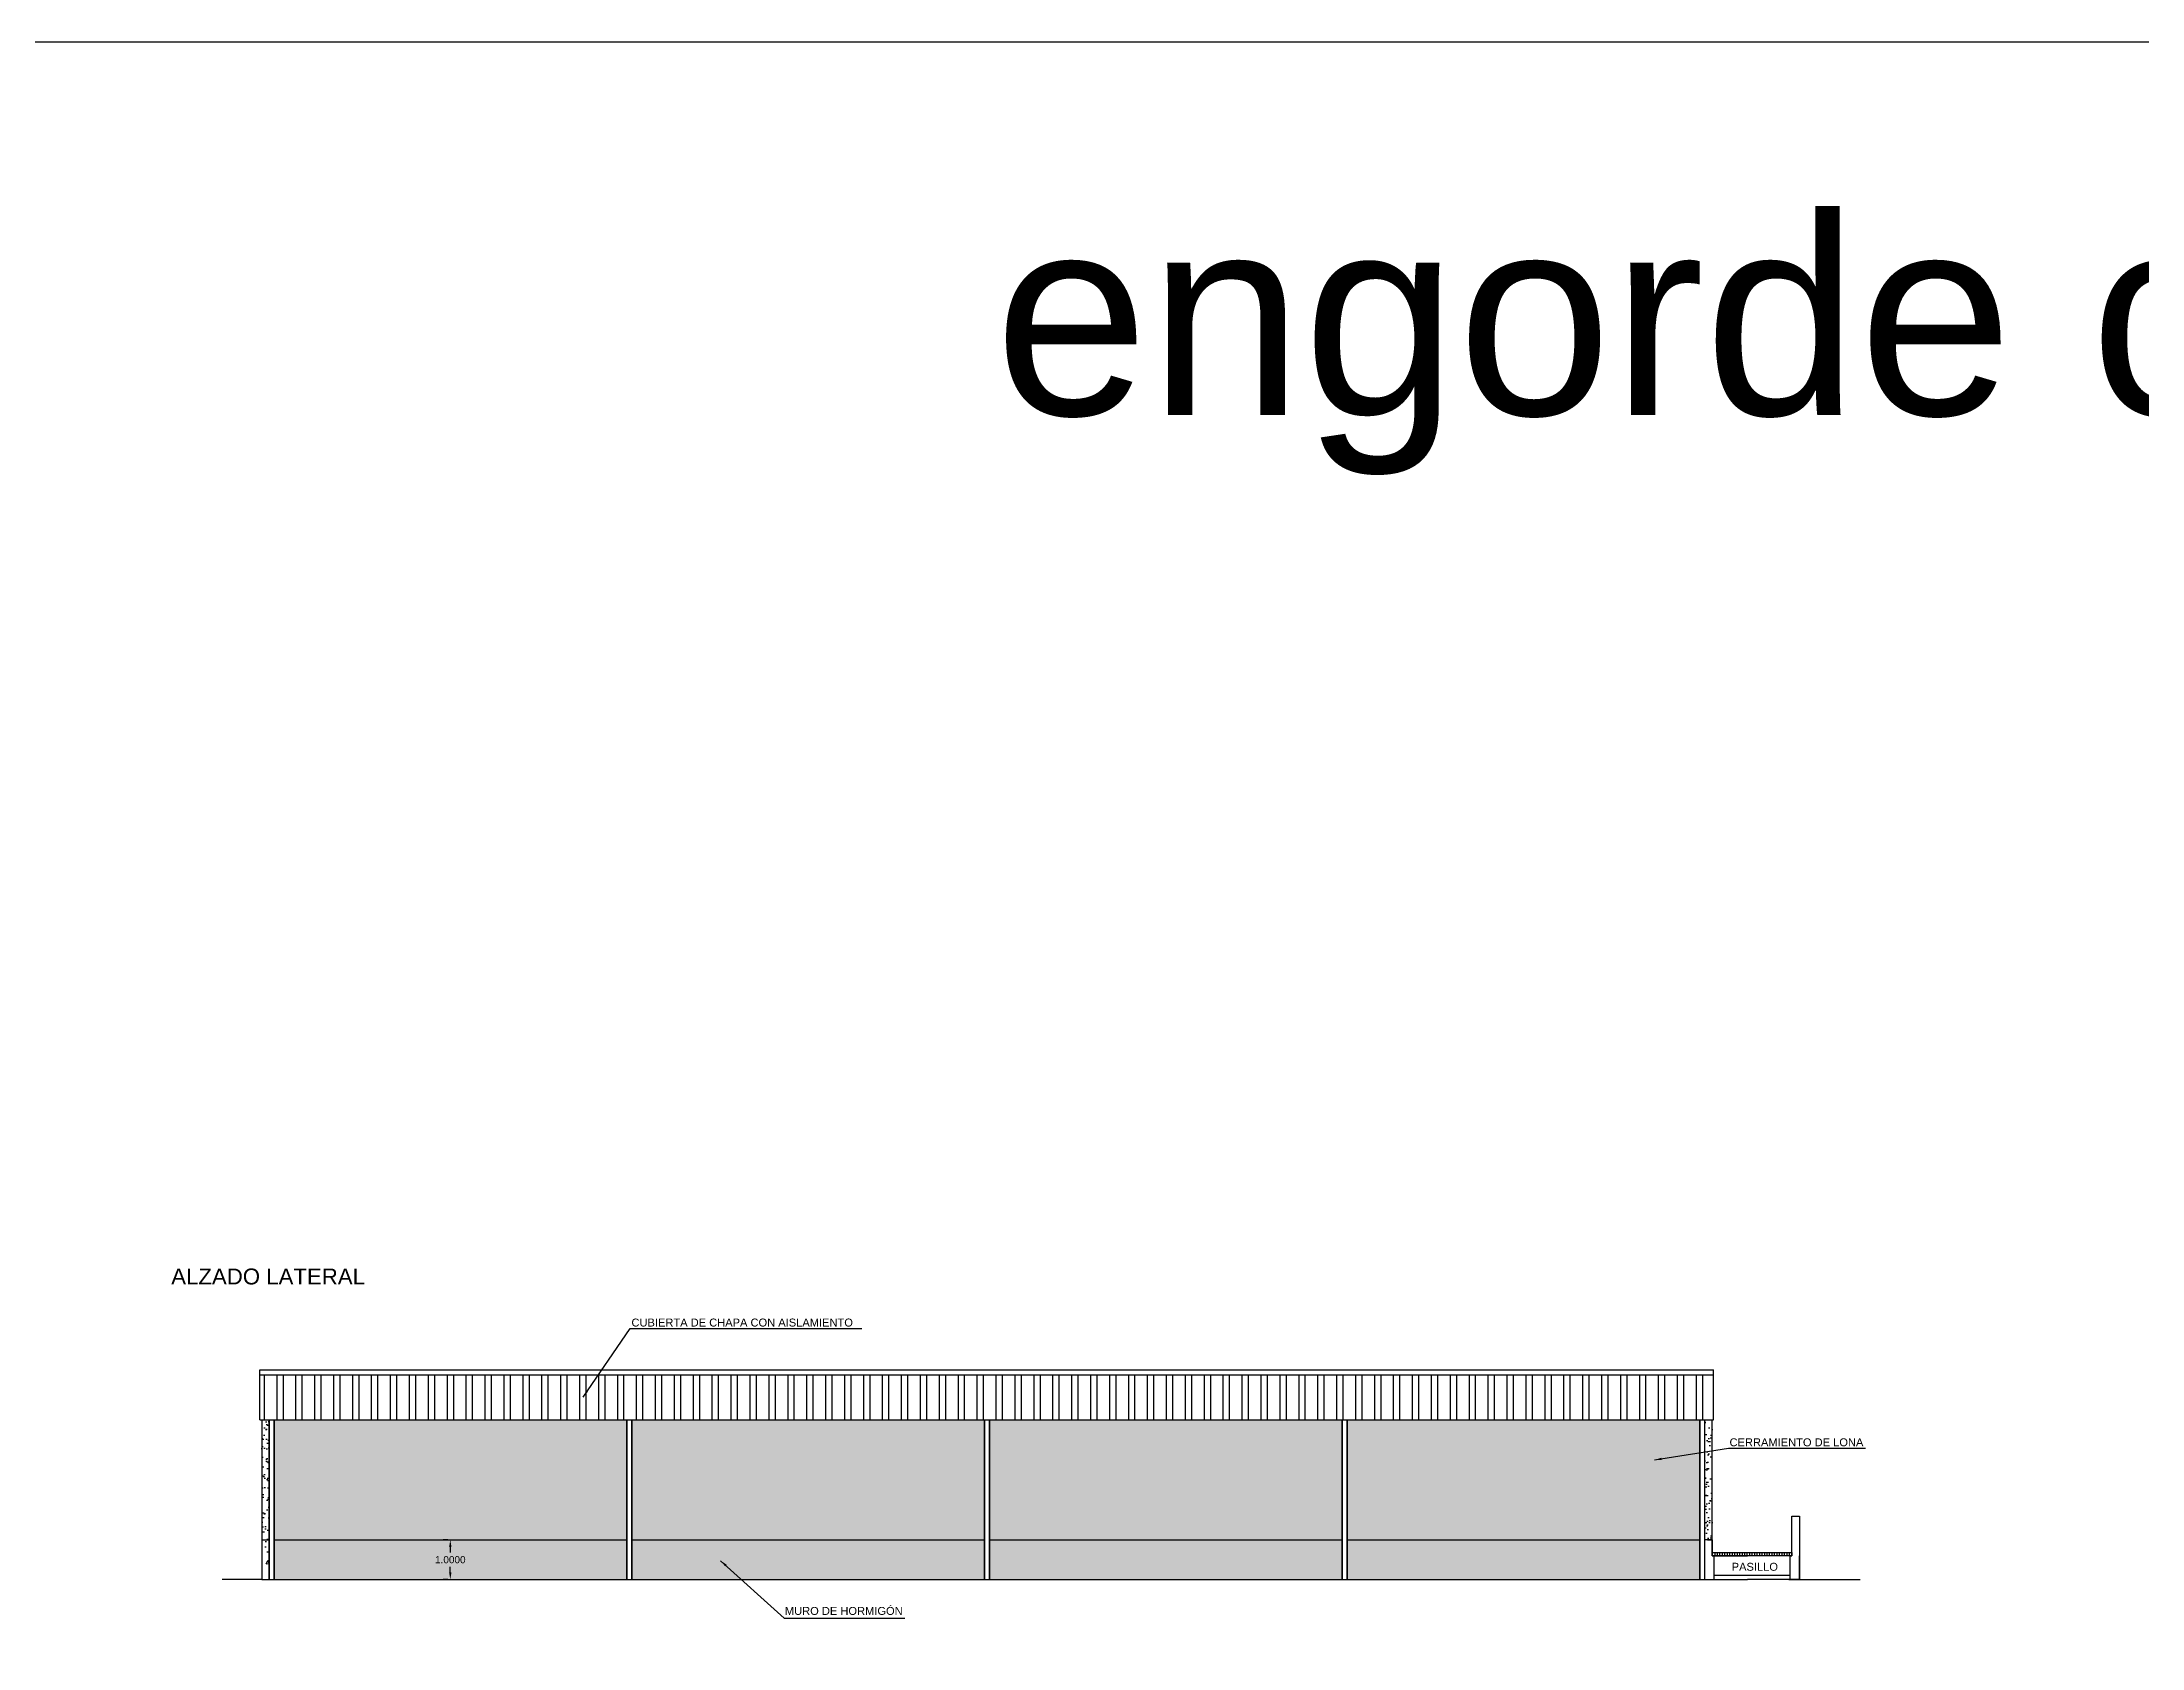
# Model space of a CAD drawing. Header units: inches. Extents: x 96 to 270, y 52 to 127.
# Drawn here: x 148.8 to 201.7, y 86.8 to 127.2 of the extents above; entities that cross this region are included whole.
import ezdxf

# ---------------------------------------------------------------- set-up
doc = ezdxf.new("R2010")
doc.units = ezdxf.units.IN
doc.header["$MEASUREMENT"] = 0
for name, color, linetype in [('CIMENTACIÓN OSCAR', 7, 'Continuous'), ('COTAS', 7, 'Continuous'), ('NORMALCADA', 7, 'Continuous')]:
    doc.layers.add(name, color=color, linetype=linetype)
doc.styles.get("Standard").update_dxf_attribs({"font": 'arial.ttf'})
doc.dimstyles.get("Standard").update_dxf_attribs({"dimtxt": 0.18, "dimasz": 0.18, "dimexe": 0.18, "dimexo": 0.0625, "dimgap": 0.09, "dimtad": 0, "dimtih": 1, "dimtoh": 1, "dimdec": 4, "dimzin": 0, "dimdsep": 46, "dimtxsty": 'Standard', "dimcen": 0.09, "dimadec": 0, "dimazin": 0, "dimtfac": 1, "dimtdec": 4, "dimtofl": 0, "dimtmove": 0, "dimatfit": 3, "dimfxl": 0, "dimtolj": 1, "dimtzin": 0, "dimarcsym": 0})
pattern_1 = [(95, (-361.9678, -406.6176), (0.70047325, 0.5877669), [0.09525, -1.04775]), (40, (-361.9678, -406.6176), (-0.8000894, 0.550885), [0.0762, -0.8382]), (145.451, (-361.9094, -406.5686), (-0.0996108, 1.1386512), [0.08095, -0.89045]), (91.1842, (-362.1474, -406.438), (1.1070512, 0.809767), [0.142875, -1.571625]), (141.6356, (-362.0551, -406.3705), (-0.0354307, 1.7141322), [0.121425, -1.335675]), (36.184, (-362.1474, -406.438), (-0.0354279, 1.714132), [0.1143, -1.2573]), (66, (-362.0127, -406.3931), (0.89760276, 0.17447634), [0.09525, -1.04775]), (11, (-362.0127, -406.3931), (-0.4326996, 0.869706), [0.0762, -0.8382]), (116.4514, (-361.9379, -406.3785), (0.4649002, 1.0441823), [0.08095, -0.89045]), (82.5, (-361.96778, -406.61758), (-0.28802735, 0.30986707), [0, -0.82804, 0, -0.8509, 0, -0.841375]), (52.5, (-361.9678, -406.6176), (-0.11794864, 0.590435), [0, -0.48514, 0, -0.80899, 0, -0.320675]), (12.5, (-362.16804, -406.81784), (0.49963932, 0.45913098), [0, -0.3175, 0, -0.9906, 0, -1.31445]), (2.5, (-362.25784, -406.90764), (0.4338195, 0.61361196), [0, -0.41275, 0, -0.65786, 0, -0.93345])]

# ---------------------------------------------------------------- blocks, each defined once
blk = doc.blocks.new('*D28')
at = {"layer": 'CIMENTACIÓN OSCAR', "color": 0, "lineweight": -2}
for p, q in [((159.062, 89.492), (158.944, 89.492)), ((159.124, 89.312), (159.124, 89.173)), ((159.124, 88.672), (159.124, 88.81)), ((159.062, 88.492), (158.944, 88.492))]:
    blk.add_line(p, q, dxfattribs=at)
at = {"layer": 'CIMENTACIÓN OSCAR', "color": 0}
for points in [[(159.094, 89.312), (159.154, 89.312), (159.124, 89.492)], [(159.094, 88.672), (159.154, 88.672), (159.124, 88.492)]]:
    blk.add_solid(points, dxfattribs=at)
at = {"layer": 'DEFPOINTS', "color": 0}
for p in [(159.124, 89.492), (159.124, 88.492), (159.124, 88.492)]:
    blk.add_point(p, dxfattribs=at)
at = {"layer": 'CIMENTACIÓN OSCAR', "color": 0, "insert": (159.124, 88.992), "char_height": 0.18, "attachment_point": 5}
blk.add_mtext('\\A1;1.0000', dxfattribs=at)

msp = doc.modelspace()

# ---------------------------------------------------------------- hatches: boundary and pattern name
at = {"layer": 'CIMENTACIÓN OSCAR'}
h = msp.add_hatch(dxfattribs=at)
h.set_pattern_fill('ANSI32', color=1, scale=0.05, angle=45, style=0)
h.set_pattern_definition([(90, (-361.9678, -406.6176), (-0.47625, 8e-17), []), (90, (-361.80903, -406.45883), (-0.47625, 8e-17), [])])
h.paths.add_polyline_path([(190.86439, 92.51048), (190.91439, 92.51048), (190.91439, 93.64811), (154.33439, 93.64811), (154.33439, 92.51048), (154.38439, 92.51048)])
h = msp.add_hatch(dxfattribs=at)
h.set_pattern_fill('AR-SAND', color=40, scale=0.005, style=0)
h.set_pattern_definition([(37.5, (-361.96778, -406.61758), (-0.008000156, 0.24470662), [0, -0.19304, 0, -0.2159, 0, -0.206375]), (7.5, (-361.96778, -406.61758), (0.22476164, 0.35841255), [0, -0.10414, 0, -0.17399, 0, -0.066675]), (327.5, (-362.12399, -406.61758), (0.395496185, 0.00071859), [0, -0.0635, 0, -0.2286, 0, -0.29845]), (317.5, (-362.124, -406.61758), (0.38177823, 0.11146466), [0, -0.03175, 0, -0.14986, 0, -0.17145])])
h.paths.add_polyline_path([(154.38439, 89.49155), (154.55959, 89.49155), (154.55959, 92.51048), (154.38439, 92.51048)])
h = msp.add_hatch(dxfattribs=at)
h.set_pattern_fill('ANSI36', color=40, scale=0.05, angle=45, style=0)
h.set_pattern_definition([(90, (-361.96778, -406.61758), (-0.15875, 0.2778125), [0.396875, -0.079375, 0, -0.079375])])
h.paths.add_polyline_path([(190.55959, 92.51048), (181.68919, 92.51048), (181.68919, 89.49155), (190.55959, 89.49155)])
h.paths.add_polyline_path([(181.55959, 92.51048), (172.68919, 92.51048), (172.68919, 89.49155), (181.55959, 89.49155)])
h.paths.add_polyline_path([(172.55959, 92.51048), (163.68919, 92.51048), (163.68919, 89.49155), (172.55959, 89.49155)])
h.paths.add_polyline_path([(163.55959, 92.51048), (154.68919, 92.51048), (154.68919, 89.49155), (163.55959, 89.49155)])
h = msp.add_hatch(dxfattribs=at)
h.set_pattern_fill('AR-SAND', color=40, scale=0.005, angle=45, style=0)
h.set_pattern_definition([(82.5, (-361.96778, -406.61758), (-0.178690674, 0.167376745), [0, -0.19304, 0, -0.2159, 0, -0.206375]), (52.5, (-361.96778, -406.61758), (-0.09450546, 0.41236643), [0, -0.10414, 0, -0.17399, 0, -0.066675]), (12.5, (-362.07824, -406.72804), (0.27914991, 0.280166156), [0, -0.0635, 0, -0.2286, 0, -0.29845]), (2.5, (-362.07824, -406.72804), (0.19114055, 0.34877539), [0, -0.03175, 0, -0.14986, 0, -0.17145])])
h.paths.add_polyline_path([(190.87919, 92.51048), (190.68919, 92.51048), (190.68919, 89.49155), (190.87919, 89.49155)])
h = msp.add_hatch(dxfattribs=at)
h.set_pattern_fill('AR-CONC', color=251, scale=0.005, angle=45, style=0)
h.set_pattern_definition(pattern_1)
h.paths.add_polyline_path([(154.38439, 88.49155), (154.55959, 88.49155), (154.55959, 89.49155), (154.38439, 89.49155)])
h = msp.add_hatch(dxfattribs=at)
h.set_pattern_fill('AR-CONC', color=251, scale=0.005, angle=45, style=0)
h.set_pattern_definition(pattern_1)
h.paths.add_polyline_path([(163.55959, 89.49155), (154.68919, 89.49155), (154.68919, 88.49155), (163.55959, 88.49155)])
h.paths.add_polyline_path([(172.55959, 89.49155), (163.68919, 89.49155), (163.68919, 88.49155), (172.55959, 88.49155)])
h.paths.add_polyline_path([(181.55959, 89.49155), (172.68919, 89.49155), (172.68919, 88.49155), (181.55959, 88.49155)])
h.paths.add_polyline_path([(190.55959, 89.49155), (181.68919, 89.49155), (181.68919, 88.49155), (190.55959, 88.49155)])
at = {"layer": 'COTAS'}
h = msp.add_hatch(dxfattribs=at)
h.set_pattern_fill('ANSI35', color=251, scale=0.5, angle=45, style=0)
h.set_pattern_definition([(90.0000008028, (-83996061.61252, -16406.3613), (0.125, 1.75143e-09), []), (90.0000008028, (-83996061.67502, -16406.2988), (0.125, 1.75143e-09), [0.15625, -0.03125, 0, -0.03125])])
h.paths.add_polyline_path([(190.87919, 89.17155), (192.87919, 89.17155), (192.87919, 89.09155), (192.76419, 89.09155), (190.87919, 89.09155)])

# ---------------------------------------------------------------- linework, layer by layer
at = {"layer": 'CIMENTACIÓN OSCAR', "color": 1}
for p, q in [((154.33439, 92.51048), (154.33439, 93.77349)), ((154.33439, 93.77349), (190.91439, 93.77349)), ((154.33439, 93.64811), (190.91439, 93.64811)), ((190.91439, 92.51048), (190.91439, 93.77349)), ((154.33439, 92.51048), (190.91439, 92.51048))]:
    msp.add_line(p, q, dxfattribs=at)
at = {"layer": 'CIMENTACIÓN OSCAR', "color": 40}
for p, q in [((154.38439, 92.51048), (154.38439, 89.49155)), ((190.87919, 89.49155), (190.87919, 92.51048))]:
    msp.add_line(p, q, dxfattribs=at)
at = {"layer": 'CIMENTACIÓN OSCAR'}
for p, q in [((154.55959, 92.51048), (154.55959, 88.49155)), ((154.56439, 92.51048), (154.56439, 88.49155)), ((154.68439, 92.51048), (154.68439, 88.49155)), ((154.68919, 92.51048), (154.68919, 88.49155)), ((154.68919, 92.51048), (154.68919, 88.49155)), ((163.55959, 92.51048), (163.55959, 88.49155)), ((163.56439, 92.51048), (163.56439, 88.49155)), ((163.68439, 92.51048), (163.68439, 88.49155)), ((163.68919, 92.51048), (163.68919, 88.49155)), ((163.68919, 92.51048), (163.68919, 88.49155)), ((172.55959, 92.51048), (172.55959, 88.49155)), ((172.56439, 92.51048), (172.56439, 88.49155)), ((172.68439, 92.51048), (172.68439, 88.49155)), ((172.68919, 92.51048), (172.68919, 88.49155)), ((172.68919, 92.51048), (172.68919, 88.49155)), ((181.55959, 92.51048), (181.55959, 88.49155)), ((181.56439, 92.51048), (181.56439, 88.49155)), ((181.68439, 92.51048), (181.68439, 88.49155)), ((181.68919, 92.51048), (181.68919, 88.49155)), ((181.68919, 92.51048), (181.68919, 88.49155)), ((190.55959, 92.51048), (190.55959, 88.49155)), ((190.56439, 92.51048), (190.56439, 88.49155)), ((190.68439, 92.51048), (190.68439, 88.49155)), ((190.68919, 92.51048), (190.68919, 88.49155)), ((190.68919, 92.51048), (190.68919, 88.49155)), ((192.87919, 89.09155), (192.87919, 90.09155)), ((192.87919, 90.09155), (193.07919, 90.09155)), ((193.07919, 90.09155), (193.07919, 89.09155)), ((154.38439, 89.49155), (154.56439, 89.49155)), ((154.38439, 89.49155), (154.38439, 88.49155)), ((154.68439, 89.49155), (163.56439, 89.49155)), ((163.68439, 89.49155), (172.56439, 89.49155)), ((172.68439, 89.49155), (181.56439, 89.49155)), ((181.68439, 89.49155), (190.56439, 89.49155)), ((190.87919, 89.49155), (190.68919, 89.49155)), ((190.76439, 89.49155), (190.87919, 89.49155)), ((190.76919, 89.49155), (190.87919, 89.49155)), ((190.87919, 89.49155), (190.87919, 89.09155)), ((190.87919, 89.49155), (190.87919, 89.09155)), ((190.87919, 89.09155), (190.87919, 89.49155)), ((192.87919, 89.17155), (192.87919, 89.57155)), ((193.07919, 89.57155), (193.07919, 88.59155)), ((190.87919, 89.09155), (191.76919, 89.09155)), ((190.87919, 89.09155), (190.92919, 89.09155)), ((190.92919, 88.49155), (190.92919, 89.09155)), ((192.82919, 89.09155), (191.76919, 89.09155)), ((192.82919, 89.09155), (192.82919, 88.59155)), ((192.82919, 89.09155), (192.82919, 88.49155)), ((192.82919, 89.09155), (192.87919, 89.09155)), ((193.07919, 88.49155), (193.07919, 89.09155)), ((154.38439, 88.49155), (190.86439, 88.49155)), ((190.68919, 88.49155), (191.76919, 88.49155)), ((192.82919, 88.59155), (190.92919, 88.59155)), ((193.07919, 88.49155), (191.76919, 88.49155)), ((192.80419, 88.49155), (193.07919, 88.49155)), ((193.07919, 88.59155), (193.07919, 88.49155))]:
    msp.add_line(p, q, dxfattribs=at)
at = {"layer": 'CIMENTACIÓN OSCAR', "color": 44}
for p, q in [((154.38439, 88.49155), (153.38439, 88.49155)), ((193.07919, 88.49155), (194.60419, 88.49155)), ((193.20419, 88.49155), (193.50419, 88.49155))]:
    msp.add_line(p, q, dxfattribs=at)
at = {"layer": 'CIMENTACIÓN OSCAR'}
msp.add_lwpolyline([(96.00457, 127.1928), (270.17804, 127.1928), (270.17804, 51.67516), (96.00457, 51.67516)], close=True, dxfattribs=at)
at = {"layer": 'COTAS'}
msp.add_lwpolyline([(192.87919, 89.09155), (190.87919, 89.09155), (190.87919, 89.17155), (192.87919, 89.17155)], close=True, dxfattribs=at)

# ---------------------------------------------------------------- texts
at = {"layer": 'NORMALCADA'}
for s, insert, char_height, attachment_point in [(' engorde cerdos', (221.34736, 119.54675), 5, 6), ('ALZADO LATERAL', (156.97653, 96.11846), 0.4, 6), ('CUBIERTA DE CHAPA CON AISLAMIENTO', (163.6829, 94.96033), 0.2, 4), ('CERRAMIENTO DE LONA', (191.31464, 91.94604), 0.2, 4), ('PASILLO', (191.36906, 88.81287), 0.2, 4), ('MURO DE HORMIGÓN', (167.54353, 87.70192), 0.2, 4)]:
    msp.add_mtext(s, dxfattribs=dict(at, insert=insert, char_height=char_height, attachment_point=attachment_point))

# ---------------------------------------------------------------- dimensions: what is measured, and where the dimension line sits
at = {"layer": 'CIMENTACIÓN OSCAR'}
dim = msp.add_linear_dim(base=(159.12439, 88.49155), p1=(159.12439, 89.49155), p2=(159.12439, 88.49155), angle=90, dimstyle='Standard', dxfattribs=at)
dim.commit()
dim.dimension.update_dxf_attribs({"geometry": '*D28', "text_midpoint": (159.12439, 88.99155)})

# ---------------------------------------------------------------- leaders
for points in [[(162.46438, 93.08705), (163.65435, 94.81447), (169.47714, 94.81447)], [(189.42764, 91.50231), (191.2861, 91.80018), (194.73293, 91.80018)], [(165.92573, 88.96707), (167.52622, 87.52513), (170.55846, 87.52513)]]:
    msp.add_leader(points, dimstyle='Standard', override={"dimgap": 0.01, "dimtad": 0}, dxfattribs=at)

doc.saveas('drawing.dxf')
